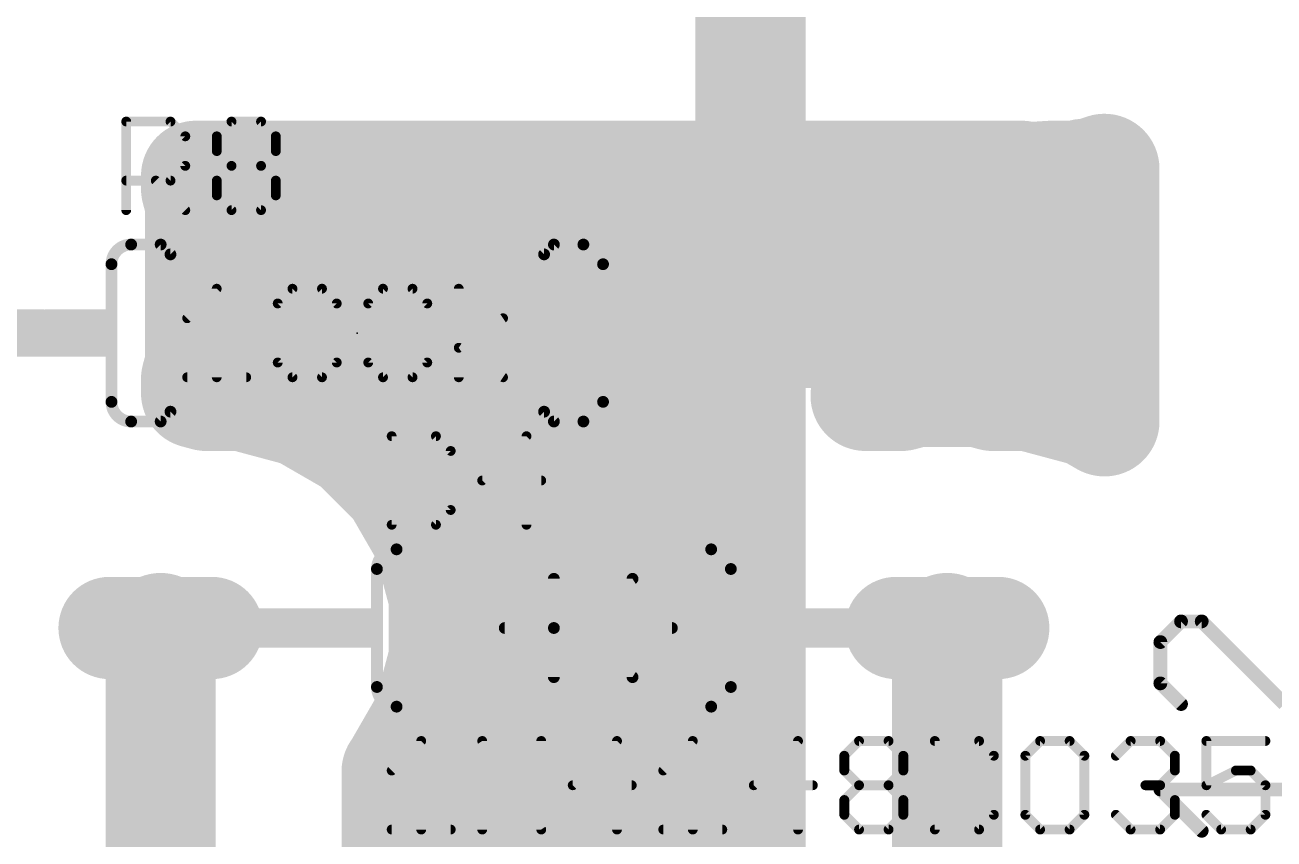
# Model space of a CAD drawing. Extents: x -14 to 150, y -1 to 89.
# Drawn here: x 50.32 to 66.45, y 7.43 to 17.95 of the extents above; entities that cross this region are included whole.
import ezdxf

# ---------------------------------------------------------------- set-up
doc = ezdxf.new("R2010")
doc.units = 0
for name, color, linetype in [('1', 22, 'CONTINUOUS'), ('16', 175, 'CONTINUOUS'), ('17', 82, 'CONTINUOUS'), ('18', 82, 'CONTINUOUS'), ('21', 253, 'CONTINUOUS'), ('23', 7, 'CONTINUOUS'), ('25', 253, 'CONTINUOUS'), ('27', 253, 'CONTINUOUS'), ('51', 253, 'CONTINUOUS')]:
    doc.layers.add(name, color=color, linetype=linetype)

# ---------------------------------------------------------------- blocks, each defined once
blk = doc.blocks.new('RECT')
blk.add_solid([(-0.5, -0.5), (0.5, -0.5), (-0.5, 0.5), (0.5, 0.5)])
blk = doc.blocks.new('LONGP100')
at = {"const_width": 1}
blk.add_lwpolyline([(-0.5, 0), (0.5, 0)], dxfattribs=at)
at = {"const_width": 0.5}
for points in [[(-0.5, 0.25, 1), (-0.5, -0.25)], [(0.5, -0.25, 1), (0.5, 0.25)]]:
    blk.add_lwpolyline(points, format="xyb", dxfattribs=at)
blk = doc.blocks.new('OCTAGONP')
at = {"const_width": 0.5}
blk.add_lwpolyline([(-0.25, -0.1036), (-0.25, 0.1036), (-0.1036, 0.25), (0.1036, 0.25), (0.25, 0.1036), (0.25, -0.1036), (0.1036, -0.25), (-0.1036, -0.25), (-0.25, -0.1036), (-0.25, 0.1036)], dxfattribs=at)
blk = doc.blocks.new('OCTAGONV')
at = {"const_width": 0.5}
blk.add_lwpolyline([(-0.25, -0.1036), (-0.25, 0.1036), (-0.1036, 0.25), (0.1036, 0.25), (0.25, 0.1036), (0.25, -0.1036), (0.1036, -0.25), (-0.1036, -0.25), (-0.25, -0.1036), (-0.25, 0.1036)], dxfattribs=at)

msp = doc.modelspace()

# ---------------------------------------------------------------- linework, layer by layer
at = {"layer": '1', "const_width": 1.4224}
for points in [[(59.69, 22.225), (59.69, 16.51)], [(52.07, 0), (52.07, 6.985)]]:
    msp.add_lwpolyline(points, dxfattribs=at)
at = {"layer": '1', "const_width": 0.7112}
for points in [[(59.3344, 16.51, 1), (60.0456, 16.51)], [(52.4256, 6.985, 1), (51.7144, 6.985)]]:
    msp.add_lwpolyline(points, format="xyb", dxfattribs=at)
at = {"layer": '16', "const_width": 1.4224}
for points in [[(59.69, 16.51), (59.69, 13.97)], [(64.0832, 16.0315), (64.262, 16.0911)], [(64.262, 16.0911), (64.262, 12.829)], [(52.5272, 15.8309), (52.5272, 16.002)], [(52.5272, 16.002), (63.1913, 16.002)], [(63.1913, 16.002), (63.2821, 15.9834)], [(63.2821, 15.9834), (63.5914, 16.002)], [(63.5914, 16.002), (63.9013, 16.002)], [(63.9013, 16.002), (63.9907, 16.026)], [(63.9907, 16.026), (64.0832, 16.0315)], [(52.578, 15.6413), (52.5272, 15.8309)], [(52.5766, 15.6464), (64.262, 15.6464)], [(52.578, 13.5687), (52.578, 15.6413)], [(59.0167, 15.5956), (58.0644, 14.6433)], [(59.69, 15.5956), (59.0167, 15.5956)], [(60.3633, 15.5956), (59.69, 15.5956)], [(59.69, 15.5956), (59.69, 13.97)], [(59.69, 13.97), (59.69, 15.5956)], [(61.3156, 14.6433), (60.3633, 15.5956)], [(58.0644, 14.6433), (58.0644, 13.97)], [(61.3156, 13.97), (61.3156, 14.6433)], [(52.578, 14.224), (58.0644, 14.224)], [(59.69, 14.224), (59.69, 14.224)], [(61.3156, 14.224), (64.262, 14.224)], [(58.0644, 13.97), (59.69, 13.97)], [(59.69, 13.97), (58.0644, 13.97)], [(58.0644, 13.97), (58.0644, 13.2967)], [(61.3156, 13.97), (59.69, 13.97)], [(59.69, 13.97), (59.69, 13.97)], [(59.69, 13.97), (61.3156, 13.97)], [(59.69, 13.97), (59.69, 13.97)], [(59.69, 13.97), (59.69, 13.97)], [(59.69, 13.97), (59.69, 5.08)], [(61.3156, 13.2967), (61.3156, 13.97)], [(52.5272, 13.3791), (52.578, 13.5687)], [(52.5272, 13.193), (52.5272, 13.3791)], [(52.6609, 13.1572), (52.5272, 13.193)], [(58.0644, 13.2967), (59.0167, 12.3444)], [(61.1761, 13.1572), (61.3156, 13.2967)], [(61.8287, 13.208), (61.6391, 13.1572)], [(62.6313, 13.208), (61.8287, 13.208)], [(62.8209, 13.1572), (62.6313, 13.208)], [(53.125, 13.1572), (52.6609, 13.1572)], [(53.8873, 12.9529), (53.125, 13.1572)], [(61.6391, 13.1572), (61.1761, 13.1572)], [(63.285, 13.1572), (62.8209, 13.1572)], [(64.0473, 12.9529), (63.285, 13.1572)], [(54.5707, 12.5584), (53.8873, 12.9529)], [(64.262, 12.829), (64.0473, 12.9529)], [(54.1494, 12.8016), (58.5595, 12.8016)], [(55.1288, 12.0003), (54.5707, 12.5584)], [(59.0167, 12.3444), (59.5153, 12.3444)], [(59.5153, 12.3444), (59.1712, 12.0003)], [(55.5233, 11.3169), (55.1288, 12.0003)], [(59.1712, 12.0003), (58.7767, 11.3169)], [(55.4874, 11.3792), (58.8126, 11.3792)], [(55.7276, 10.5546), (55.5233, 11.3169)], [(58.7767, 11.3169), (58.5724, 10.5546)], [(55.7276, 9.7654), (55.7276, 10.5546)], [(58.5724, 10.5546), (58.5724, 9.7654)], [(52.07, 6.985), (52.07, 10.16)], [(62.23, 5.08), (62.23, 10.16)], [(55.7276, 9.9568), (58.5724, 9.9568)], [(55.5233, 9.0031), (55.7276, 9.7654)], [(58.5724, 9.7654), (58.7767, 9.0031)], [(55.1288, 8.3197), (55.5233, 9.0031)], [(58.7767, 9.0031), (59.1712, 8.3197)], [(55.2527, 8.5344), (59.0473, 8.5344)], [(55.118, 8.3089), (55.1288, 8.3197)], [(55.118, 6.5837), (55.118, 8.3089)], [(59.1712, 8.3197), (59.182, 8.3089)], [(59.182, 8.3089), (59.182, 6.7056)], [(55.118, 7.112), (59.182, 7.112)]]:
    msp.add_lwpolyline(points, dxfattribs=at)
at = {"layer": '16', "const_width": 0.7112}
for points in [[(60.0456, 16.51, 1), (59.3344, 16.51)], [(64.6176, 16.0911, 1), (63.9064, 16.0911)], [(64.3745, 15.7538, 1), (64.1495, 16.4285)], [(52.8828, 16.002, 1), (52.1716, 16.002)], [(52.5272, 16.3576, 1), (52.5272, 15.6464)], [(63.2626, 16.3504, 1), (63.12, 15.6536)], [(63.2608, 16.3384, 1), (63.3034, 15.6285)], [(63.1913, 15.6464, 1), (63.1913, 16.3576)], [(63.2108, 15.6351, 1), (63.3534, 16.3318)], [(63.5914, 16.3576, 1), (63.5914, 15.6464)], [(63.8092, 16.3455, 1), (63.9933, 15.6585)], [(63.6127, 15.647, 1), (63.5701, 16.357)], [(63.9694, 16.3809, 1), (64.012, 15.671)], [(63.9707, 16.3689, 1), (64.1956, 15.6942)], [(64.0828, 15.6825, 1), (63.8987, 16.3695)], [(63.9013, 15.6464, 1), (63.9013, 16.3576)], [(64.1045, 15.6766, 1), (64.0619, 16.3865)], [(52.8707, 15.9229, 1), (52.1837, 15.7388)], [(52.5766, 16.002, 1), (52.5766, 15.2908)], [(52.9336, 15.6413, 1), (52.2224, 15.6413)], [(59.0167, 15.9512, 1), (59.0167, 15.24)], [(59.2681, 15.3441, 1), (58.7652, 15.847)], [(59.69, 15.9512, 1), (59.69, 15.24)], [(60.0456, 15.5956, 1), (59.3344, 15.5956)], [(60.0456, 15.5956, 1), (59.3344, 15.5956)], [(59.69, 15.24, 1), (59.69, 15.9512)], [(60.6148, 15.847, 1), (60.1119, 15.3441)], [(60.3633, 15.24, 1), (60.3633, 15.9512)], [(64.262, 15.2908, 1), (64.262, 16.002)], [(52.1716, 15.8309, 1), (52.8828, 15.8309)], [(52.2345, 15.5492, 1), (52.9215, 15.7333)], [(58.42, 14.6433, 1), (57.7088, 14.6433)], [(61.6712, 14.6433, 1), (60.96, 14.6433)], [(57.813, 14.8948, 1), (58.3158, 14.3919)], [(61.0641, 14.3919, 1), (61.567, 14.8948)], [(52.578, 14.5796, 1), (52.578, 13.8684)], [(58.0644, 13.8684, 1), (58.0644, 14.5796)], [(59.69, 14.5796, 1), (59.69, 13.8684)], [(59.69, 13.8684, 1), (59.69, 14.5796)], [(61.3156, 14.5796, 1), (61.3156, 13.8684)], [(64.262, 13.8684, 1), (64.262, 14.5796)], [(58.0644, 14.3256, 1), (58.0644, 13.6144)], [(58.0644, 14.3256, 1), (58.0644, 13.6144)], [(58.42, 13.97, 1), (57.7088, 13.97)], [(59.69, 14.3256, 1), (59.69, 13.6144)], [(60.0456, 13.97, 1), (59.3344, 13.97)], [(59.69, 14.3256, 1), (59.69, 13.6144)], [(59.69, 14.3256, 1), (59.69, 13.6144)], [(60.0456, 13.97, 1), (59.3344, 13.97)], [(60.0456, 13.97, 1), (59.3344, 13.97)], [(59.69, 13.6144, 1), (59.69, 14.3256)], [(59.69, 13.6144, 1), (59.69, 14.3256)], [(59.69, 13.6144, 1), (59.69, 14.3256)], [(61.6712, 13.97, 1), (60.96, 13.97)], [(61.3156, 13.6144, 1), (61.3156, 14.3256)], [(61.3156, 13.6144, 1), (61.3156, 14.3256)], [(52.9215, 13.4767, 1), (52.2345, 13.6608)], [(57.7088, 13.97, 1), (58.42, 13.97)], [(59.3344, 13.97, 1), (60.0456, 13.97)], [(59.3344, 13.97, 1), (60.0456, 13.97)], [(59.3344, 13.97, 1), (60.0456, 13.97)], [(59.3344, 13.97, 1), (60.0456, 13.97)], [(59.3344, 13.97, 1), (60.0456, 13.97)], [(60.96, 13.97, 1), (61.6712, 13.97)], [(52.8828, 13.3791, 1), (52.1716, 13.3791)], [(52.6192, 13.5365, 1), (52.4352, 12.8495)], [(52.2224, 13.5687, 1), (52.9336, 13.5687)], [(58.3158, 13.5481, 1), (57.813, 13.0452)], [(61.567, 13.0452, 1), (61.0642, 13.5481)], [(61.8287, 13.5636, 1), (61.8287, 12.8524)], [(61.9208, 12.8645, 1), (61.7367, 13.5515)], [(62.7233, 13.5515, 1), (62.5392, 12.8645)], [(62.6313, 12.8524, 1), (62.6313, 13.5636)], [(52.1837, 13.4712, 1), (52.8707, 13.2871)], [(52.6609, 13.5128, 1), (52.6609, 12.8016)], [(52.5688, 12.8137, 1), (52.7529, 13.5007)], [(53.217, 13.5007, 1), (53.033, 12.8137)], [(53.125, 12.8016, 1), (53.125, 13.5128)], [(61.1761, 13.5128, 1), (61.1761, 12.8016)], [(60.9247, 13.4086, 1), (61.4276, 12.9057)], [(61.5471, 13.5007, 1), (61.7312, 12.8137)], [(61.6391, 12.8016, 1), (61.6391, 13.5128)], [(62.8209, 13.5128, 1), (62.8209, 12.8016)], [(62.7288, 12.8137, 1), (62.9129, 13.5007)], [(63.377, 13.5007, 1), (63.193, 12.8137)], [(63.285, 12.8016, 1), (63.285, 13.5128)], [(54.0651, 13.2609, 1), (53.7095, 12.645)], [(53.7952, 12.6095, 1), (53.9793, 13.2964)], [(57.7088, 13.2967, 1), (58.42, 13.2967)], [(60.96, 13.2967, 1), (61.6712, 13.2967)], [(64.2251, 13.2609, 1), (63.8695, 12.645)], [(63.9552, 12.6095, 1), (64.1393, 13.2964)], [(52.1716, 13.193, 1), (52.8828, 13.193)], [(54.1494, 13.1572, 1), (54.1494, 12.446)], [(58.5595, 12.446, 1), (58.5595, 13.1572)], [(64.0842, 12.521, 1), (64.4398, 13.1369)], [(54.8222, 12.8098, 1), (54.3193, 12.3069)], [(54.3929, 12.2504, 1), (54.7485, 12.8663)], [(63.9064, 12.829, 1), (64.6176, 12.829)], [(59.0167, 12.7, 1), (59.0167, 11.9888)], [(58.7652, 12.093, 1), (59.2681, 12.5958)], [(59.7668, 12.093, 1), (59.2639, 12.5958)], [(59.5153, 11.9888, 1), (59.5153, 12.7)], [(55.4367, 12.1781, 1), (54.8208, 11.8225)], [(54.8773, 11.7489, 1), (55.3802, 12.2518)], [(58.9198, 12.2518, 1), (59.4227, 11.7489)], [(59.4792, 11.8225, 1), (58.8633, 12.1781)], [(55.4874, 11.7348, 1), (55.4874, 11.0236)], [(55.8668, 11.4089, 1), (55.1799, 11.2248)], [(59.1201, 11.2248, 1), (58.4332, 11.4089)], [(58.8126, 11.0236, 1), (58.8126, 11.7348)], [(55.2154, 11.1391, 1), (55.8313, 11.4947)], [(58.4687, 11.4947, 1), (59.0846, 11.1391)], [(56.0832, 10.5546, 1), (55.372, 10.5546)], [(58.928, 10.5546, 1), (58.2168, 10.5546)], [(55.3841, 10.4626, 1), (56.0711, 10.6466)], [(58.2289, 10.6466, 1), (58.9159, 10.4626)], [(52.4256, 10.16, 1), (51.7144, 10.16)], [(62.5856, 10.16, 1), (61.8744, 10.16)], [(55.7276, 10.3124, 1), (55.7276, 9.6012)], [(58.5724, 9.6012, 1), (58.5724, 10.3124)], [(56.0711, 9.6734, 1), (55.3841, 9.8574)], [(58.9159, 9.8574, 1), (58.2289, 9.6734)], [(55.372, 9.7654, 1), (56.0832, 9.7654)], [(58.2168, 9.7654, 1), (58.928, 9.7654)], [(55.8313, 8.8253, 1), (55.2154, 9.1809)], [(59.0846, 9.1809, 1), (58.4687, 8.8253)], [(55.1799, 9.0952, 1), (55.8668, 8.9111)], [(58.4332, 8.9111, 1), (59.1201, 9.0952)], [(55.2527, 8.89, 1), (55.2527, 8.1788)], [(59.0473, 8.1788, 1), (59.0473, 8.89)], [(54.8665, 8.5604, 1), (55.3694, 8.0575)], [(55.4736, 8.3089, 1), (54.7624, 8.3089)], [(55.3802, 8.0682, 1), (54.8773, 8.5711)], [(59.4227, 8.5711, 1), (58.9198, 8.0682)], [(59.5376, 8.3089, 1), (58.8264, 8.3089)], [(58.9306, 8.0575, 1), (59.4334, 8.5604)], [(54.8208, 8.4975, 1), (55.4367, 8.1419)], [(58.8633, 8.1419, 1), (59.4792, 8.4975)], [(55.118, 7.4676, 1), (55.118, 6.7564)], [(59.182, 6.7564, 1), (59.182, 7.4676)]]:
    msp.add_lwpolyline(points, format="xyb", dxfattribs=at)
at = {"layer": '21'}
for points, const_width in [([(51.689, 15.113, 0.4142), (51.435, 14.859)], 0.1524), ([(51.689, 15.1511, 1), (51.689, 15.0749)], 0.0762), ([(51.689, 15.0749, 1), (51.689, 15.1511)], 0.0762), ([(52.0969, 15.1399, 1), (52.0431, 15.0861)], 0.0762), ([(52.07, 15.0749, 1), (52.07, 15.1511)], 0.0762), ([(57.15, 15.1511, 1), (57.15, 15.0749)], 0.0762), ([(57.1769, 15.0861, 1), (57.1231, 15.1399)], 0.0762), ([(57.785, 14.859, 0.4142), (57.531, 15.113)], 0.1524), ([(57.531, 15.1511, 1), (57.531, 15.0749)], 0.0762), ([(57.531, 15.0749, 1), (57.531, 15.1511)], 0.0762), ([(52.197, 15.0241, 1), (52.197, 14.9479)], 0.0762), ([(52.1701, 14.9591, 1), (52.2239, 15.0129)], 0.0762), ([(56.9961, 15.0129, 1), (57.0499, 14.9591)], 0.0762), ([(57.023, 14.9479, 1), (57.023, 15.0241)], 0.0762), ([(51.4731, 14.859, 1), (51.3969, 14.859)], 0.0762), ([(51.3969, 14.859, 1), (51.4731, 14.859)], 0.0762), ([(57.8231, 14.859, 1), (57.7469, 14.859)], 0.0762), ([(57.7469, 14.859, 1), (57.8231, 14.859)], 0.0762), ([(51.435, 13.081, 0.4142), (51.689, 12.827)], 0.1524), ([(51.4731, 13.081, 1), (51.3969, 13.081)], 0.0762), ([(51.3969, 13.081, 1), (51.4731, 13.081)], 0.0762), ([(57.531, 12.827, 0.4142), (57.785, 13.081)], 0.1524), ([(57.8231, 13.081, 1), (57.7469, 13.081)], 0.0762), ([(57.7469, 13.081, 1), (57.8231, 13.081)], 0.0762), ([(52.197, 12.9921, 1), (52.197, 12.9159)], 0.0762), ([(52.2239, 12.9271, 1), (52.1701, 12.9809)], 0.0762), ([(57.0499, 12.9809, 1), (56.9961, 12.9271)], 0.0762), ([(57.023, 12.9159, 1), (57.023, 12.9921)], 0.0762), ([(51.689, 12.8651, 1), (51.689, 12.7889)], 0.0762), ([(51.689, 12.7889, 1), (51.689, 12.8651)], 0.0762), ([(52.0431, 12.8539, 1), (52.0969, 12.8001)], 0.0762), ([(52.07, 12.7889, 1), (52.07, 12.8651)], 0.0762), ([(57.15, 12.8651, 1), (57.15, 12.7889)], 0.0762), ([(57.1231, 12.8001, 1), (57.1769, 12.8539)], 0.0762), ([(57.531, 12.8651, 1), (57.531, 12.7889)], 0.0762), ([(57.531, 12.7889, 1), (57.531, 12.8651)], 0.0762), ([(55.118, 11.176, 0.4142), (54.864, 10.922)], 0.1524), ([(55.118, 11.2141, 1), (55.118, 11.1379)], 0.0762), ([(55.118, 11.1379, 1), (55.118, 11.2141)], 0.0762), ([(59.436, 10.922, 0.4142), (59.182, 11.176)], 0.1524), ([(59.182, 11.2141, 1), (59.182, 11.1379)], 0.0762), ([(59.182, 11.1379, 1), (59.182, 11.2141)], 0.0762), ([(54.9021, 10.922, 1), (54.8259, 10.922)], 0.0762), ([(59.4741, 10.922, 1), (59.3979, 10.922)], 0.0762), ([(54.8259, 10.922, 1), (54.9021, 10.922)], 0.0762), ([(57.1881, 10.795, 1), (57.1119, 10.795)], 0.0762), ([(58.2041, 10.795, 1), (58.1279, 10.795)], 0.0762), ([(58.1862, 10.7627, 1), (58.1458, 10.8273)], 0.0762), ([(59.3979, 10.922, 1), (59.4741, 10.922)], 0.0762), ([(56.515, 10.1981, 1), (56.515, 10.1219)], 0.0762), ([(57.1702, 10.1923, 1), (57.1298, 10.1277)], 0.0762), ([(57.15, 10.1981, 1), (57.15, 10.1219)], 0.0762), ([(57.1881, 10.16, 1), (57.1119, 10.16)], 0.0762), ([(57.1298, 10.1923, 1), (57.1702, 10.1277)], 0.0762), ([(57.1119, 10.16, 1), (57.1881, 10.16)], 0.0762), ([(57.15, 10.1219, 1), (57.15, 10.1981)], 0.0762), ([(58.674, 10.1219, 1), (58.674, 10.1981)], 0.0762), ([(57.1119, 9.525, 1), (57.1881, 9.525)], 0.0762), ([(58.1279, 9.525, 1), (58.2041, 9.525)], 0.0762), ([(58.1458, 9.4927, 1), (58.1862, 9.5573)], 0.0762), ([(54.864, 9.398, 0.4142), (55.118, 9.144)], 0.1524), ([(54.9021, 9.398, 1), (54.8259, 9.398)], 0.0762), ([(54.8259, 9.398, 1), (54.9021, 9.398)], 0.0762), ([(59.182, 9.144, 0.4142), (59.436, 9.398)], 0.1524), ([(59.4741, 9.398, 1), (59.3979, 9.398)], 0.0762), ([(59.3979, 9.398, 1), (59.4741, 9.398)], 0.0762), ([(55.118, 9.1821, 1), (55.118, 9.1059)], 0.0762), ([(55.118, 9.1059, 1), (55.118, 9.1821)], 0.0762), ([(59.182, 9.1821, 1), (59.182, 9.1059)], 0.0762), ([(59.182, 9.1059, 1), (59.182, 9.1821)], 0.0762)]:
    msp.add_lwpolyline(points, format="xyb", dxfattribs=dict(at, const_width=const_width))
at = {"layer": '21', "const_width": 0.1524}
for points in [[(51.689, 15.113), (52.07, 15.113)], [(52.197, 14.986), (52.07, 15.113)], [(57.023, 14.986), (57.15, 15.113)], [(57.531, 15.113), (57.15, 15.113)], [(57.023, 14.986), (52.197, 14.986)], [(51.435, 13.081), (51.435, 14.859)], [(57.785, 13.081), (57.785, 14.859)], [(52.197, 12.954), (52.07, 12.827)], [(57.023, 12.954), (52.197, 12.954)], [(57.023, 12.954), (57.15, 12.827)], [(51.689, 12.827), (52.07, 12.827)], [(57.531, 12.827), (57.15, 12.827)], [(55.118, 11.176), (59.182, 11.176)], [(54.864, 10.922), (54.864, 9.398)], [(59.436, 9.398), (59.436, 10.922)], [(57.15, 10.16), (58.166, 10.795)], [(57.15, 10.795), (57.15, 10.16)], [(58.166, 10.795), (58.166, 9.525)], [(56.515, 10.16), (57.15, 10.16)], [(58.166, 9.525), (57.15, 10.16)], [(57.15, 10.16), (58.674, 10.16)], [(57.15, 10.16), (57.15, 9.525)], [(55.118, 9.144), (59.182, 9.144)]]:
    msp.add_lwpolyline(points, dxfattribs=at)
at = {"layer": '23'}
for p in [(54.61, 13.97), (57.15, 10.16)]:
    msp.add_point(p, dxfattribs=at)
at = {"layer": '25', "const_width": 0.127}
for points in [[(51.6255, 15.5575), (51.6255, 16.7015)], [(51.6255, 16.7015), (52.1975, 16.7015)], [(52.1975, 16.7015), (52.3882, 16.5108)], [(52.7949, 16.5108), (52.9856, 16.7015)], [(52.9856, 16.7015), (53.3669, 16.7015)], [(53.3669, 16.7015), (53.5575, 16.5108)], [(52.3882, 16.5108), (52.3882, 16.1295)], [(52.7949, 16.3202), (52.7949, 16.5108)], [(53.5575, 16.5108), (53.5575, 16.3202)], [(52.9856, 16.1295), (52.7949, 16.3202)], [(53.5575, 16.3202), (53.3669, 16.1295)], [(52.3882, 16.1295), (52.1975, 15.9388)], [(52.7949, 15.9388), (52.9856, 16.1295)], [(52.9856, 16.1295), (53.3669, 16.1295)], [(53.3669, 16.1295), (53.5575, 15.9388)], [(52.1975, 15.9388), (51.6255, 15.9388)], [(52.0068, 15.9388), (52.3882, 15.5575)], [(52.7949, 15.7482), (52.7949, 15.9388)], [(53.5575, 15.9388), (53.5575, 15.7482)], [(52.9856, 15.5575), (52.7949, 15.7482)], [(53.5575, 15.7482), (53.3669, 15.5575)], [(53.3669, 15.5575), (52.9856, 15.5575)], [(55.0545, 12.6375), (55.0545, 11.4935)], [(55.6265, 12.6375), (55.0545, 12.6375)], [(55.8172, 12.4468), (55.6265, 12.6375)], [(56.7959, 12.6375), (56.2239, 12.0655)], [(56.7959, 11.4935), (56.7959, 12.6375)], [(55.8172, 11.6842), (55.8172, 12.4468)], [(56.2239, 12.0655), (56.9865, 12.0655)], [(55.6265, 11.4935), (55.8172, 11.6842)], [(55.0545, 11.4935), (55.6265, 11.4935)]]:
    msp.add_lwpolyline(points, dxfattribs=at)
at = {"layer": '25', "const_width": 0.0635}
for points in [[(51.6573, 16.7015, 1), (51.5938, 16.7015)], [(51.6255, 16.7332, 1), (51.6255, 16.6697)], [(52.2199, 16.7239, 1), (52.175, 16.679)], [(52.1975, 16.6697, 1), (52.1975, 16.7332)], [(52.9856, 16.7332, 1), (52.9856, 16.6697)], [(53.008, 16.679, 1), (52.9631, 16.7239)], [(53.3893, 16.7239, 1), (53.3444, 16.679)], [(53.3669, 16.6697, 1), (53.3669, 16.7332)], [(52.4199, 16.5108, 1), (52.3564, 16.5108)], [(52.3657, 16.4884, 1), (52.4106, 16.5333)], [(52.8266, 16.5108, 1), (52.7631, 16.5108)], [(52.7724, 16.5333, 1), (52.8173, 16.4884)], [(53.5893, 16.5108, 1), (53.5258, 16.5108)], [(53.5351, 16.4884, 1), (53.58, 16.5333)], [(52.7631, 16.3202, 1), (52.8266, 16.3202)], [(52.8173, 16.3426, 1), (52.7724, 16.2977)], [(53.5258, 16.3202, 1), (53.5893, 16.3202)], [(53.58, 16.2977, 1), (53.5351, 16.3426)], [(52.3564, 16.1295, 1), (52.4199, 16.1295)], [(52.4106, 16.107, 1), (52.3657, 16.1519)], [(52.9856, 16.1612, 1), (52.9856, 16.0977)], [(53.008, 16.107, 1), (52.9631, 16.1519)], [(52.9631, 16.107, 1), (53.008, 16.1519)], [(53.3893, 16.1519, 1), (53.3444, 16.107)], [(53.3444, 16.1519, 1), (53.3893, 16.107)], [(53.3669, 16.0977, 1), (53.3669, 16.1612)], [(51.6255, 15.9706, 1), (51.6255, 15.9071)], [(52.0293, 15.9613, 1), (51.9844, 15.9164)], [(52.175, 15.9613, 1), (52.2199, 15.9164)], [(52.1975, 15.9071, 1), (52.1975, 15.9706)], [(52.8266, 15.9388, 1), (52.7631, 15.9388)], [(52.7724, 15.9613, 1), (52.8173, 15.9164)], [(53.5893, 15.9388, 1), (53.5258, 15.9388)], [(53.5351, 15.9164, 1), (53.58, 15.9613)], [(52.7631, 15.7482, 1), (52.8266, 15.7482)], [(52.8173, 15.7706, 1), (52.7724, 15.7257)], [(53.5258, 15.7482, 1), (53.5893, 15.7482)], [(53.58, 15.7257, 1), (53.5351, 15.7706)], [(51.5938, 15.5575, 1), (51.6573, 15.5575)], [(52.3657, 15.535, 1), (52.4106, 15.58)], [(52.9856, 15.5893, 1), (52.9856, 15.5258)], [(52.9631, 15.535, 1), (53.008, 15.58)], [(53.3444, 15.58, 1), (53.3893, 15.535)], [(53.3669, 15.5258, 1), (53.3669, 15.5893)], [(55.0863, 12.6375, 1), (55.0228, 12.6375)], [(55.0545, 12.6692, 1), (55.0545, 12.6057)], [(55.6489, 12.6599, 1), (55.604, 12.615)], [(55.6265, 12.6057, 1), (55.6265, 12.6692)], [(56.8276, 12.6375, 1), (56.7641, 12.6375)], [(56.8183, 12.615, 1), (56.7734, 12.6599)], [(55.8489, 12.4468, 1), (55.7854, 12.4468)], [(55.7947, 12.4244, 1), (55.8396, 12.4693)], [(56.2239, 12.0972, 1), (56.2239, 12.0337)], [(56.2014, 12.0879, 1), (56.2463, 12.043)], [(56.9865, 12.0337, 1), (56.9865, 12.0972)], [(55.7854, 11.6842, 1), (55.8489, 11.6842)], [(55.8396, 11.6617, 1), (55.7947, 11.7066)], [(55.0545, 11.5253, 1), (55.0545, 11.4618)], [(55.0228, 11.4935, 1), (55.0863, 11.4935)], [(55.604, 11.516, 1), (55.6489, 11.471)], [(55.6265, 11.4618, 1), (55.6265, 11.5253)], [(56.7641, 11.4935, 1), (56.8276, 11.4935)]]:
    msp.add_lwpolyline(points, format="xyb", dxfattribs=at)
at = {"layer": '27'}
for points, const_width in [([(52.4129, 14.1612), (52.7942, 14.5425)], 0.127), ([(52.7942, 14.5425), (52.7942, 13.3985)], 0.127), ([(53.5823, 14.3518), (53.773, 14.5425)], 0.127), ([(53.773, 14.5425), (54.1543, 14.5425)], 0.127), ([(54.1543, 14.5425), (54.3449, 14.3518)], 0.127), ([(54.7517, 14.3518), (54.9424, 14.5425)], 0.127), ([(54.9424, 14.5425), (55.3237, 14.5425)], 0.127), ([(55.3237, 14.5425), (55.5143, 14.3518)], 0.127), ([(55.9211, 13.3985), (55.9211, 14.5425)], 0.127), ([(53.5823, 13.5892), (53.5823, 14.3518)], 0.127), ([(53.5823, 13.5892), (54.3449, 14.3518)], 0.127), ([(54.3449, 14.3518), (54.3449, 13.5892)], 0.127), ([(54.7517, 13.5892), (54.7517, 14.3518)], 0.127), ([(54.7517, 13.5892), (55.5143, 14.3518)], 0.127), ([(55.5143, 14.3518), (55.5143, 13.5892)], 0.127), ([(55.9211, 13.7798), (56.4931, 14.1612)], 0.127), ([(56.4931, 13.3985), (55.9211, 13.7798)], 0.127), ([(53.773, 13.3985), (53.5823, 13.5892)], 0.127), ([(54.3449, 13.5892), (54.1543, 13.3985)], 0.127), ([(54.9424, 13.3985), (54.7517, 13.5892)], 0.127), ([(55.5143, 13.5892), (55.3237, 13.3985)], 0.127), ([(52.4129, 13.3985), (53.1756, 13.3985)], 0.127), ([(54.1543, 13.3985), (53.773, 13.3985)], 0.127), ([(55.3237, 13.3985), (54.9424, 13.3985)], 0.127), ([(65.2515, 10.2452), (64.9845, 9.9783)], 0.1778), ([(65.5184, 10.2452), (65.2515, 10.2452)], 0.1778), ([(66.5861, 9.1775), (65.5184, 10.2452)], 0.1778), ([(64.9845, 9.9783), (64.9845, 9.4445)], 0.1778), ([(64.9845, 9.4445), (65.2515, 9.1775)], 0.1778), ([(55.0545, 8.3192), (55.4358, 8.7005)], 0.127), ([(55.4358, 8.7005), (55.4358, 7.5565)], 0.127), ([(56.2239, 7.5565), (56.2239, 8.7005)], 0.127), ([(56.2239, 8.7005), (56.9865, 7.5565)], 0.127), ([(56.9865, 7.5565), (56.9865, 8.7005)], 0.127), ([(57.9653, 8.7005), (57.3933, 8.1285)], 0.127), ([(57.9653, 7.5565), (57.9653, 8.7005)], 0.127), ([(58.5627, 8.3192), (58.944, 8.7005)], 0.127), ([(58.944, 8.7005), (58.944, 7.5565)], 0.127), ([(60.3041, 8.7005), (59.7321, 8.1285)], 0.127), ([(60.3041, 7.5565), (60.3041, 8.7005)], 0.127), ([(60.9015, 8.5098), (61.0921, 8.7005)], 0.127), ([(61.0921, 8.7005), (61.4735, 8.7005)], 0.127), ([(61.4735, 8.7005), (61.6641, 8.5098)], 0.127), ([(62.0709, 8.7005), (62.0709, 7.5565)], 0.127), ([(62.6429, 8.7005), (62.0709, 8.7005)], 0.127), ([(62.8335, 8.5098), (62.6429, 8.7005)], 0.127), ([(63.4309, 8.7005), (63.2403, 8.5098)], 0.127), ([(63.8123, 8.7005), (63.4309, 8.7005)], 0.127), ([(64.0029, 8.5098), (63.8123, 8.7005)], 0.127), ([(64.4097, 8.5098), (64.6003, 8.7005)], 0.127), ([(64.6003, 8.7005), (64.9817, 8.7005)], 0.127), ([(64.9817, 8.7005), (65.1723, 8.5098)], 0.127), ([(66.3417, 8.7005), (65.5791, 8.7005)], 0.127), ([(65.5791, 8.7005), (65.5791, 8.1285)], 0.127), ([(60.9015, 8.3192), (60.9015, 8.5098)], 0.127), ([(61.6641, 8.5098), (61.6641, 8.3192)], 0.127), ([(62.8335, 7.7472), (62.8335, 8.5098)], 0.127), ([(63.2403, 8.5098), (63.2403, 7.7472)], 0.127), ([(64.0029, 7.7472), (64.0029, 8.5098)], 0.127), ([(65.1723, 8.5098), (65.1723, 8.3192)], 0.127), ([(61.0921, 8.1285), (60.9015, 8.3192)], 0.127), ([(61.6641, 8.3192), (61.4735, 8.1285)], 0.127), ([(65.1723, 8.3192), (64.9817, 8.1285)], 0.127), ([(65.5791, 8.1285), (65.9604, 8.3192)], 0.127), ([(65.9604, 8.3192), (66.1511, 8.3192)], 0.127), ([(66.1511, 8.3192), (66.3417, 8.1285)], 0.127), ([(57.3933, 8.1285), (58.1559, 8.1285)], 0.127), ([(59.7321, 8.1285), (60.4947, 8.1285)], 0.127), ([(60.9015, 7.9378), (61.0921, 8.1285)], 0.127), ([(61.0921, 8.1285), (61.4735, 8.1285)], 0.127), ([(61.4735, 8.1285), (61.6641, 7.9378)], 0.127), ([(64.9817, 8.1285), (64.791, 8.1285)], 0.127), ([(65.5184, 7.5404), (64.9845, 8.0742)], 0.1778), ([(64.9845, 8.0742), (66.5861, 8.0742)], 0.1778), ([(64.9817, 8.1285), (65.1723, 7.9378)], 0.127), ([(66.3417, 8.1285), (66.3417, 7.7472)], 0.127), ([(60.9015, 7.7472), (60.9015, 7.9378)], 0.127), ([(61.6641, 7.9378), (61.6641, 7.7472)], 0.127), ([(65.1723, 7.9378), (65.1723, 7.7472)], 0.127), ([(61.0921, 7.5565), (60.9015, 7.7472)], 0.127), ([(61.6641, 7.7472), (61.4735, 7.5565)], 0.127), ([(62.6429, 7.5565), (62.8335, 7.7472)], 0.127), ([(63.2403, 7.7472), (63.4309, 7.5565)], 0.127), ([(63.8123, 7.5565), (64.0029, 7.7472)], 0.127), ([(64.6003, 7.5565), (64.4097, 7.7472)], 0.127), ([(65.1723, 7.7472), (64.9817, 7.5565)], 0.127), ([(65.7697, 7.5565), (65.5791, 7.7472)], 0.127), ([(66.3417, 7.7472), (66.1511, 7.5565)], 0.127), ([(55.0545, 7.5565), (55.8172, 7.5565)], 0.127), ([(58.5627, 7.5565), (59.3253, 7.5565)], 0.127), ([(61.4735, 7.5565), (61.0921, 7.5565)], 0.127), ([(62.0709, 7.5565), (62.6429, 7.5565)], 0.127), ([(63.4309, 7.5565), (63.8123, 7.5565)], 0.127), ([(64.9817, 7.5565), (64.6003, 7.5565)], 0.127), ([(66.1511, 7.5565), (65.7697, 7.5565)], 0.127)]:
    msp.add_lwpolyline(points, dxfattribs=dict(at, const_width=const_width))
for points, const_width in [([(52.826, 14.5425, 1), (52.7625, 14.5425)], 0.0635), ([(52.8167, 14.52, 1), (52.7718, 14.5649)], 0.0635), ([(53.773, 14.5742, 1), (53.773, 14.5107)], 0.0635), ([(53.7954, 14.52, 1), (53.7505, 14.5649)], 0.0635), ([(54.1767, 14.5649, 1), (54.1318, 14.52)], 0.0635), ([(54.1543, 14.5107, 1), (54.1543, 14.5742)], 0.0635), ([(54.9424, 14.5742, 1), (54.9424, 14.5107)], 0.0635), ([(54.9648, 14.52, 1), (54.9199, 14.5649)], 0.0635), ([(55.3461, 14.5649, 1), (55.3012, 14.52)], 0.0635), ([(55.3237, 14.5107, 1), (55.3237, 14.5742)], 0.0635), ([(55.9528, 14.5425, 1), (55.8893, 14.5425)], 0.0635), ([(53.614, 14.3518, 1), (53.5505, 14.3518)], 0.0635), ([(53.5598, 14.3743, 1), (53.6047, 14.3294)], 0.0635), ([(54.3767, 14.3518, 1), (54.3132, 14.3518)], 0.0635), ([(54.3674, 14.3294, 1), (54.3225, 14.3743)], 0.0635), ([(54.3225, 14.3294, 1), (54.3674, 14.3743)], 0.0635), ([(54.7834, 14.3518, 1), (54.7199, 14.3518)], 0.0635), ([(54.7292, 14.3743, 1), (54.7741, 14.3294)], 0.0635), ([(55.5461, 14.3518, 1), (55.4826, 14.3518)], 0.0635), ([(55.5368, 14.3294, 1), (55.4919, 14.3743)], 0.0635), ([(55.4919, 14.3294, 1), (55.5368, 14.3743)], 0.0635), ([(52.3904, 14.1836, 1), (52.4354, 14.1387)], 0.0635), ([(56.5107, 14.1347, 1), (56.4755, 14.1876)], 0.0635), ([(55.9387, 13.8062, 1), (55.9035, 13.7534)], 0.0635), ([(55.9035, 13.8062, 1), (55.9387, 13.7534)], 0.0635), ([(53.5505, 13.5892, 1), (53.614, 13.5892)], 0.0635), ([(53.6047, 13.6116, 1), (53.5598, 13.5667)], 0.0635), ([(53.5598, 13.6116, 1), (53.6047, 13.5667)], 0.0635), ([(54.3132, 13.5892, 1), (54.3767, 13.5892)], 0.0635), ([(54.3674, 13.5667, 1), (54.3225, 13.6116)], 0.0635), ([(54.7199, 13.5892, 1), (54.7834, 13.5892)], 0.0635), ([(54.7741, 13.6116, 1), (54.7292, 13.5667)], 0.0635), ([(54.7292, 13.6116, 1), (54.7741, 13.5667)], 0.0635), ([(55.4826, 13.5892, 1), (55.5461, 13.5892)], 0.0635), ([(55.5368, 13.5667, 1), (55.4919, 13.6116)], 0.0635), ([(52.4129, 13.4303, 1), (52.4129, 13.3667)], 0.0635), ([(52.7625, 13.3985, 1), (52.826, 13.3985)], 0.0635), ([(53.1756, 13.3667, 1), (53.1756, 13.4303)], 0.0635), ([(53.773, 13.4303, 1), (53.773, 13.3667)], 0.0635), ([(53.7505, 13.376, 1), (53.7954, 13.421)], 0.0635), ([(54.1318, 13.421, 1), (54.1767, 13.376)], 0.0635), ([(54.1543, 13.3667, 1), (54.1543, 13.4303)], 0.0635), ([(54.9424, 13.4303, 1), (54.9424, 13.3667)], 0.0635), ([(54.9199, 13.376, 1), (54.9648, 13.421)], 0.0635), ([(55.3012, 13.421, 1), (55.3461, 13.376)], 0.0635), ([(55.3237, 13.3667, 1), (55.3237, 13.4303)], 0.0635), ([(55.8893, 13.3985, 1), (55.9528, 13.3985)], 0.0635), ([(56.4755, 13.3721, 1), (56.5107, 13.4249)], 0.0635), ([(65.2515, 10.2897, 1), (65.2515, 10.2008)], 0.0889), ([(65.2829, 10.2138, 1), (65.22, 10.2767)], 0.0889), ([(65.5498, 10.2767, 1), (65.487, 10.2138)], 0.0889), ([(65.5184, 10.2008, 1), (65.5184, 10.2897)], 0.0889), ([(65.029, 9.9783, 1), (64.9401, 9.9783)], 0.0889), ([(64.9531, 10.0097, 1), (65.016, 9.9469)], 0.0889), ([(65.016, 9.4759, 1), (64.9531, 9.413)], 0.0889), ([(64.9401, 9.4445, 1), (65.029, 9.4445)], 0.0889), ([(65.22, 9.1461, 1), (65.2829, 9.209)], 0.0889), ([(55.4676, 8.7005, 1), (55.4041, 8.7005)], 0.0635), ([(55.4583, 8.678, 1), (55.4134, 8.7229)], 0.0635), ([(56.2556, 8.7005, 1), (56.1921, 8.7005)], 0.0635), ([(56.2503, 8.7181, 1), (56.1975, 8.6829)], 0.0635), ([(57.0183, 8.7005, 1), (56.9548, 8.7005)], 0.0635), ([(57.997, 8.7005, 1), (57.9335, 8.7005)], 0.0635), ([(57.9877, 8.678, 1), (57.9428, 8.7229)], 0.0635), ([(58.9758, 8.7005, 1), (58.9123, 8.7005)], 0.0635), ([(58.9665, 8.678, 1), (58.9216, 8.7229)], 0.0635), ([(60.3358, 8.7005, 1), (60.2723, 8.7005)], 0.0635), ([(60.3265, 8.678, 1), (60.2816, 8.7229)], 0.0635), ([(61.0921, 8.7322, 1), (61.0921, 8.6687)], 0.0635), ([(61.1146, 8.678, 1), (61.0697, 8.7229)], 0.0635), ([(61.4959, 8.7229, 1), (61.451, 8.678)], 0.0635), ([(61.4735, 8.6687, 1), (61.4735, 8.7322)], 0.0635), ([(62.1026, 8.7005, 1), (62.0391, 8.7005)], 0.0635), ([(62.0709, 8.7322, 1), (62.0709, 8.6687)], 0.0635), ([(62.6653, 8.7229, 1), (62.6204, 8.678)], 0.0635), ([(62.6429, 8.6687, 1), (62.6429, 8.7322)], 0.0635), ([(63.4309, 8.7322, 1), (63.4309, 8.6687)], 0.0635), ([(63.4534, 8.678, 1), (63.4085, 8.7229)], 0.0635), ([(63.8347, 8.7229, 1), (63.7898, 8.678)], 0.0635), ([(63.8123, 8.6687, 1), (63.8123, 8.7322)], 0.0635), ([(64.6003, 8.7322, 1), (64.6003, 8.6687)], 0.0635), ([(64.6228, 8.678, 1), (64.5779, 8.7229)], 0.0635), ([(65.0041, 8.7229, 1), (64.9592, 8.678)], 0.0635), ([(64.9817, 8.6687, 1), (64.9817, 8.7322)], 0.0635), ([(65.5791, 8.7322, 1), (65.5791, 8.6687)], 0.0635), ([(65.6108, 8.7005, 1), (65.5473, 8.7005)], 0.0635), ([(66.3417, 8.6687, 1), (66.3417, 8.7322)], 0.0635), ([(60.9332, 8.5098, 1), (60.8697, 8.5098)], 0.0635), ([(60.879, 8.5323, 1), (60.9239, 8.4874)], 0.0635), ([(61.6959, 8.5098, 1), (61.6324, 8.5098)], 0.0635), ([(61.6417, 8.4874, 1), (61.6866, 8.5323)], 0.0635), ([(62.8653, 8.5098, 1), (62.8018, 8.5098)], 0.0635), ([(62.8111, 8.4874, 1), (62.856, 8.5323)], 0.0635), ([(63.272, 8.5098, 1), (63.2085, 8.5098)], 0.0635), ([(63.2178, 8.5323, 1), (63.2627, 8.4874)], 0.0635), ([(64.0347, 8.5098, 1), (63.9712, 8.5098)], 0.0635), ([(63.9805, 8.4874, 1), (64.0254, 8.5323)], 0.0635), ([(64.3872, 8.5323, 1), (64.4321, 8.4874)], 0.0635), ([(65.2041, 8.5098, 1), (65.1406, 8.5098)], 0.0635), ([(65.1499, 8.4874, 1), (65.1948, 8.5323)], 0.0635), ([(55.032, 8.3416, 1), (55.077, 8.2967)], 0.0635), ([(58.5402, 8.3416, 1), (58.5851, 8.2967)], 0.0635), ([(60.8697, 8.3192, 1), (60.9332, 8.3192)], 0.0635), ([(60.9239, 8.3416, 1), (60.879, 8.2967)], 0.0635), ([(61.6324, 8.3192, 1), (61.6959, 8.3192)], 0.0635), ([(61.6866, 8.2967, 1), (61.6417, 8.3416)], 0.0635), ([(65.1406, 8.3192, 1), (65.2041, 8.3192)], 0.0635), ([(65.1948, 8.2967, 1), (65.1499, 8.3416)], 0.0635), ([(65.9604, 8.3509, 1), (65.9604, 8.2874)], 0.0635), ([(65.9746, 8.2908, 1), (65.9462, 8.3475)], 0.0635), ([(66.1735, 8.3416, 1), (66.1286, 8.2967)], 0.0635), ([(66.1511, 8.2874, 1), (66.1511, 8.3509)], 0.0635), ([(57.3933, 8.1602, 1), (57.3933, 8.0967)], 0.0635), ([(57.3708, 8.1509, 1), (57.4157, 8.106)], 0.0635), ([(58.1559, 8.0967, 1), (58.1559, 8.1602)], 0.0635), ([(59.7321, 8.1602, 1), (59.7321, 8.0967)], 0.0635), ([(59.7096, 8.1509, 1), (59.7545, 8.106)], 0.0635), ([(60.4947, 8.0967, 1), (60.4947, 8.1602)], 0.0635), ([(61.0921, 8.1602, 1), (61.0921, 8.0967)], 0.0635), ([(61.1146, 8.106, 1), (61.0697, 8.1509)], 0.0635), ([(61.0697, 8.106, 1), (61.1146, 8.1509)], 0.0635), ([(61.4959, 8.1509, 1), (61.451, 8.106)], 0.0635), ([(61.451, 8.1509, 1), (61.4959, 8.106)], 0.0635), ([(61.4735, 8.0967, 1), (61.4735, 8.1602)], 0.0635), ([(64.791, 8.1602, 1), (64.791, 8.0967)], 0.0635), ([(65.016, 8.1057, 1), (64.9531, 8.0428)], 0.0889), ([(64.9845, 8.1187, 1), (64.9845, 8.0298)], 0.0889), ([(65.0041, 8.1509, 1), (64.9592, 8.106)], 0.0635), ([(64.9592, 8.1509, 1), (65.0041, 8.106)], 0.0635), ([(64.9817, 8.0967, 1), (64.9817, 8.1602)], 0.0635), ([(65.5649, 8.1569, 1), (65.5933, 8.1001)], 0.0635), ([(65.5473, 8.1285, 1), (65.6108, 8.1285)], 0.0635), ([(66.3735, 8.1285, 1), (66.31, 8.1285)], 0.0635), ([(66.3193, 8.106, 1), (66.3642, 8.1509)], 0.0635), ([(60.9332, 7.9378, 1), (60.8697, 7.9378)], 0.0635), ([(60.879, 7.9603, 1), (60.9239, 7.9154)], 0.0635), ([(61.6959, 7.9378, 1), (61.6324, 7.9378)], 0.0635), ([(61.6417, 7.9154, 1), (61.6866, 7.9603)], 0.0635), ([(65.2041, 7.9378, 1), (65.1406, 7.9378)], 0.0635), ([(65.1499, 7.9154, 1), (65.1948, 7.9603)], 0.0635), ([(60.8697, 7.7472, 1), (60.9332, 7.7472)], 0.0635), ([(60.9239, 7.7696, 1), (60.879, 7.7247)], 0.0635), ([(61.6324, 7.7472, 1), (61.6959, 7.7472)], 0.0635), ([(61.6866, 7.7247, 1), (61.6417, 7.7696)], 0.0635), ([(62.8018, 7.7472, 1), (62.8653, 7.7472)], 0.0635), ([(62.856, 7.7247, 1), (62.8111, 7.7696)], 0.0635), ([(63.2085, 7.7472, 1), (63.272, 7.7472)], 0.0635), ([(63.2627, 7.7696, 1), (63.2178, 7.7247)], 0.0635), ([(63.9712, 7.7472, 1), (64.0347, 7.7472)], 0.0635), ([(64.0254, 7.7247, 1), (63.9805, 7.7696)], 0.0635), ([(64.4321, 7.7696, 1), (64.3872, 7.7247)], 0.0635), ([(65.1406, 7.7472, 1), (65.2041, 7.7472)], 0.0635), ([(65.1948, 7.7247, 1), (65.1499, 7.7696)], 0.0635), ([(65.6015, 7.7696, 1), (65.5566, 7.7247)], 0.0635), ([(66.31, 7.7472, 1), (66.3735, 7.7472)], 0.0635), ([(66.3642, 7.7247, 1), (66.3193, 7.7696)], 0.0635), ([(55.0545, 7.5883, 1), (55.0545, 7.5248)], 0.0635), ([(55.4041, 7.5565, 1), (55.4676, 7.5565)], 0.0635), ([(55.8172, 7.5248, 1), (55.8172, 7.5883)], 0.0635), ([(56.1921, 7.5565, 1), (56.2556, 7.5565)], 0.0635), ([(56.9548, 7.5565, 1), (57.0183, 7.5565)], 0.0635), ([(56.9601, 7.5389, 1), (57.013, 7.5741)], 0.0635), ([(57.9335, 7.5565, 1), (57.997, 7.5565)], 0.0635), ([(58.5627, 7.5883, 1), (58.5627, 7.5248)], 0.0635), ([(58.9123, 7.5565, 1), (58.9758, 7.5565)], 0.0635), ([(59.3253, 7.5248, 1), (59.3253, 7.5883)], 0.0635), ([(60.2723, 7.5565, 1), (60.3358, 7.5565)], 0.0635), ([(61.0921, 7.5883, 1), (61.0921, 7.5248)], 0.0635), ([(61.0697, 7.534, 1), (61.1146, 7.579)], 0.0635), ([(61.451, 7.579, 1), (61.4959, 7.534)], 0.0635), ([(61.4735, 7.5248, 1), (61.4735, 7.5883)], 0.0635), ([(62.0391, 7.5565, 1), (62.1026, 7.5565)], 0.0635), ([(62.0709, 7.5883, 1), (62.0709, 7.5248)], 0.0635), ([(62.6204, 7.579, 1), (62.6653, 7.534)], 0.0635), ([(62.6429, 7.5248, 1), (62.6429, 7.5883)], 0.0635), ([(63.4309, 7.5883, 1), (63.4309, 7.5248)], 0.0635), ([(63.4085, 7.534, 1), (63.4534, 7.579)], 0.0635), ([(63.7898, 7.579, 1), (63.8347, 7.534)], 0.0635), ([(63.8123, 7.5248, 1), (63.8123, 7.5883)], 0.0635), ([(64.6003, 7.5883, 1), (64.6003, 7.5248)], 0.0635), ([(64.5779, 7.534, 1), (64.6228, 7.579)], 0.0635), ([(64.9592, 7.579, 1), (65.0041, 7.534)], 0.0635), ([(64.9817, 7.5248, 1), (64.9817, 7.5883)], 0.0635), ([(65.487, 7.5089, 1), (65.5498, 7.5718)], 0.0889), ([(65.7697, 7.5883, 1), (65.7697, 7.5248)], 0.0635), ([(65.7473, 7.534, 1), (65.7922, 7.579)], 0.0635), ([(66.1286, 7.579, 1), (66.1735, 7.534)], 0.0635), ([(66.1511, 7.5248, 1), (66.1511, 7.5883)], 0.0635)]:
    msp.add_lwpolyline(points, format="xyb", dxfattribs=dict(at, const_width=const_width))
at = {"layer": '51'}
for points, const_width in [([(49.53, 13.97), (50.546, 13.97)], 0.6096), ([(59.69, 13.97), (58.674, 13.97)], 0.6096), ([(52.07, 10.16), (52.959, 10.16)], 0.508), ([(62.23, 10.16), (61.341, 10.16)], 0.508)]:
    msp.add_lwpolyline(points, dxfattribs=dict(at, const_width=const_width))
for points, const_width in [([(50.546, 13.8176, 1), (50.546, 14.1224)], 0.3048), ([(58.674, 14.1224, 1), (58.674, 13.8176)], 0.3048), ([(59.69, 13.8176, 1), (59.69, 14.1224)], 0.3048), ([(52.07, 10.287, 1), (52.07, 10.033)], 0.254), ([(52.959, 10.033, 1), (52.959, 10.287)], 0.254), ([(61.341, 10.287, 1), (61.341, 10.033)], 0.254), ([(62.23, 10.033, 1), (62.23, 10.287)], 0.254)]:
    msp.add_lwpolyline(points, format="xyb", dxfattribs=dict(at, const_width=const_width))

# ---------------------------------------------------------------- block references
at = {"layer": '17', "xscale": 1.3208, "yscale": 1.3208}
for name, p in [('OCTAGONP', (59.69, 13.97)), ('OCTAGONP', (59.69, 13.97)), ('LONGP100', (52.07, 10.16)), ('LONGP100', (52.07, 10.16)), ('LONGP100', (62.23, 10.16)), ('LONGP100', (62.23, 10.16))]:
    msp.add_blockref(name, p, dxfattribs=at)
at = {"layer": '18', "xscale": 1.2064, "yscale": 1.2064}
for p in [(59.69, 16.51), (59.69, 16.51), (52.07, 6.985), (52.07, 6.985)]:
    msp.add_blockref('OCTAGONV', p, dxfattribs=at)
at = {"layer": '21'}
for p, xscale, yscale in [((51.0032, 13.97), 0.8636, 0.6096), ((58.2168, 13.97), 0.8636, 0.6096), ((55.499, 10.16), 0.508, 2.032), ((53.9115, 10.16), 1.905, 0.508), ((60.3885, 10.16), 1.905, 0.508)]:
    msp.add_blockref('RECT', p, dxfattribs=dict(at, xscale=xscale, yscale=yscale))

doc.saveas('drawing.dxf')
